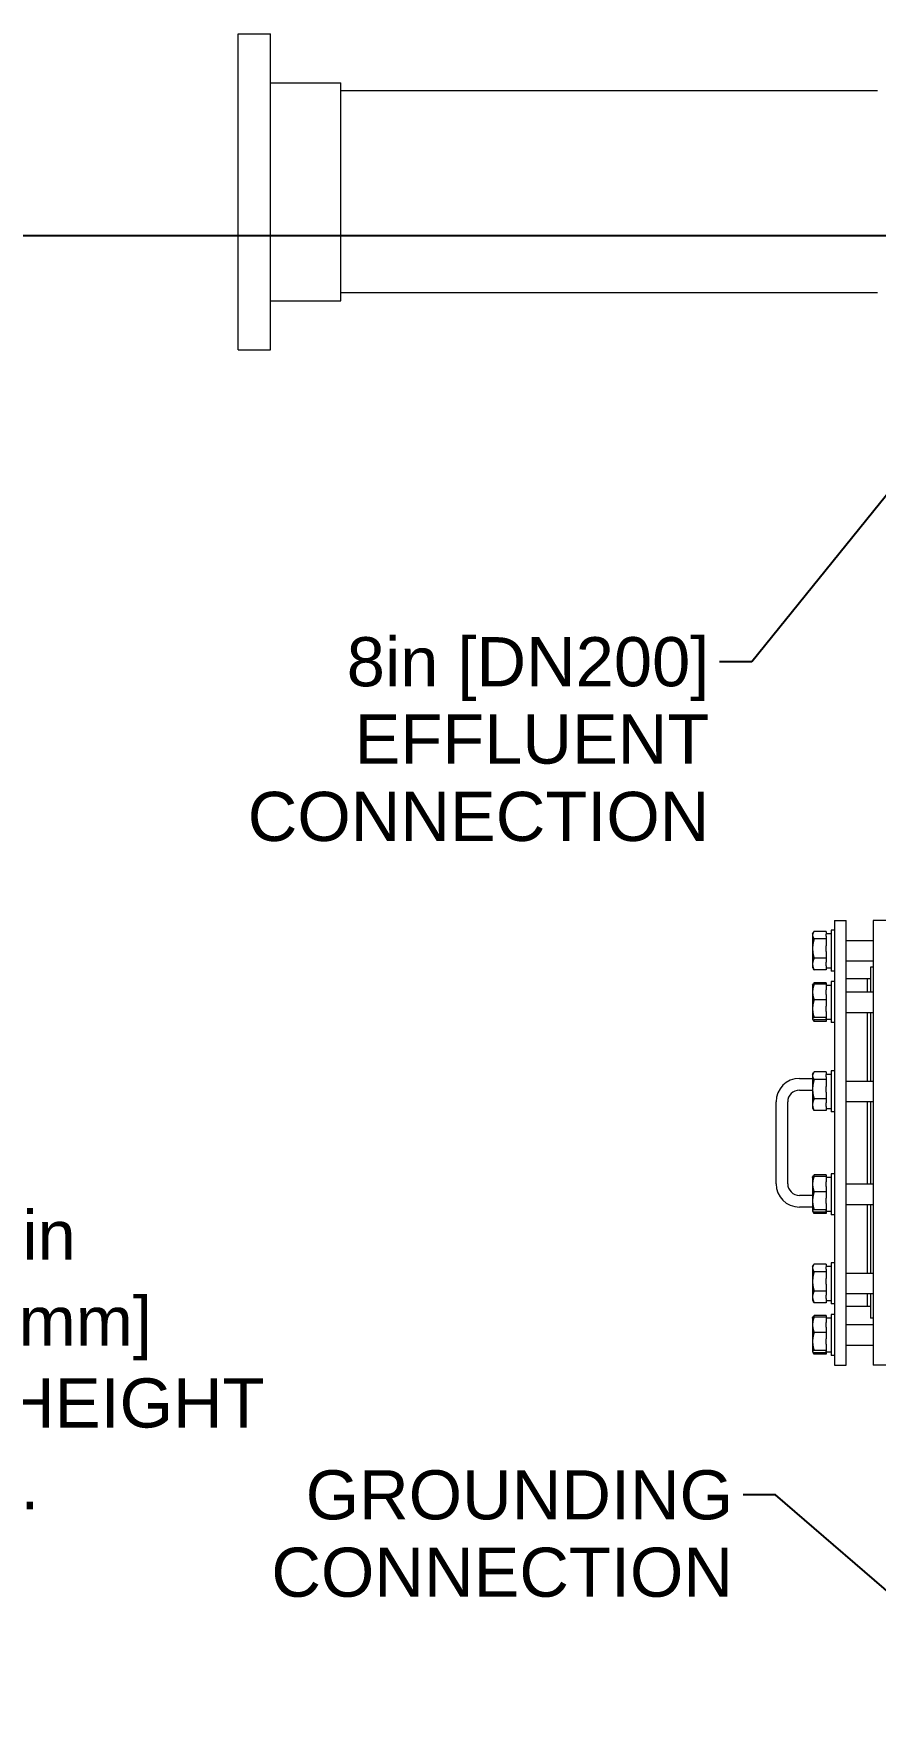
# Model space of a CAD drawing. Header units: inches. Extents: x 17 to 469, y 7 to 301.
# Drawn here: x 305.7 to 341.6, y 81.8 to 154.2 of the extents above; entities that cross this region are included whole.
import ezdxf

# ---------------------------------------------------------------- set-up
doc = ezdxf.new("R2010")
doc.units = ezdxf.units.IN
doc.header["$LTSCALE"] = 14
doc.header["$MEASUREMENT"] = 0
for name, color, linetype, lineweight in [('Dimension (ANSI)', 7, 'Continuous', 25), ('Symbol (ANSI)', 7, 'Continuous', 25), ('Visible (ANSI)', 7, 'Continuous', 50)]:
    doc.layers.add(name, color=color, linetype=linetype, lineweight=lineweight)
doc.styles.add('MEMCOR Medium', font='arial.ttf')
doc.dimstyles.new('Default (ANSI)', dxfattribs={"dimscale": 14, "dimtxt": 0.15, "dimasz": 0.098425, "dimexe": 0.125, "dimexo": 0.0625, "dimgap": 0.031496, "dimtad": 0, "dimtih": 1, "dimtoh": 1, "dimdec": 4, "dimrnd": 1e-08, "dimzin": 3, "dimdsep": 46, "dimlunit": 5, "dimtxsty": 'MEMCOR Medium', "dimcen": 0.09, "dimdle": 0.393701, "dimclrd": 256, "dimclre": 256, "dimclrt": 256, "dimadec": 0, "dimazin": 1, "dimtfac": 0.8, "dimtofl": 0, "dimtmove": 0, "dimatfit": 3, "dimfxl": 1, "dimfrac": 1, "dimtolj": 1, "dimtzin": 4, "dimlwd": -1, "dimlwe": -1, "dimarcsym": 0})
doc.dimstyles.new('Default (ANSI)$7', dxfattribs={"dimscale": 14, "dimtxt": 0.15, "dimasz": 0.098425, "dimexe": 0.125, "dimexo": 0.0625, "dimgap": 0.031496, "dimtad": 0, "dimtih": 1, "dimtoh": 1, "dimdec": 4, "dimrnd": 1e-08, "dimzin": 3, "dimdsep": 46, "dimlunit": 5, "dimtxsty": 'MEMCOR Medium', "dimcen": 0.09, "dimdle": 0.393701, "dimclrd": 256, "dimclre": 256, "dimclrt": 256, "dimadec": 0, "dimazin": 1, "dimtfac": 0.8, "dimtofl": 0, "dimtmove": 0, "dimatfit": 3, "dimfxl": 1, "dimfrac": 1, "dimtolj": 1, "dimtzin": 4, "dimlwd": -1, "dimlwe": -1, "dimarcsym": 0})

# ---------------------------------------------------------------- blocks, each defined once
blk = doc.blocks.new('*D18')
at = {"layer": 'Defpoints', "color": 0, "transparency": 16777216}
for p in [(360.518, 145.532), (302.602, 55.808), (347.011, 55.808)]:
    blk.add_point(p, dxfattribs=at)
at = {"layer": 'Dimension (ANSI)', "transparency": 16777216}
for p, q in [((359.643, 145.532), (300.852, 145.532)), ((302.602, 144.154), (302.602, 107.84)), ((302.602, 57.186), (302.602, 93.5)), ((346.136, 55.808), (300.852, 55.808))]:
    blk.add_line(p, q, dxfattribs=at)
for points in [[(302.372, 144.154), (302.832, 144.154), (302.602, 145.532)], [(302.372, 57.186), (302.832, 57.186), (302.602, 55.808)]]:
    blk.add_solid(points, dxfattribs=at)
at = {"layer": 'Dimension (ANSI)', "transparency": 16777216, "char_height": 2.1, "attachment_point": 5, "style": 'MEMCOR Medium'}
for s, insert in [('\\A1; \\fArial|b0|i0;89{\\H0.8x;\\S3#4;} in', (302.602, 102.827)), ('\\A1;[2279.0 mm]{\\P\\fArial|b0|i0;SHIPPING HEIGHT\\P\\fArial|b0|i0;REF.}', (302.602, 95.657))]:
    blk.add_mtext(s, dxfattribs=dict(at, insert=insert))

msp = doc.modelspace()

# ---------------------------------------------------------------- linework, layer by layer
at = {"layer": 'Visible (ANSI)', "linetype": 'Continuous', "lineweight": 18}
for p, q in [((314.438027, 140.664395), (314.438027, 154.164395)), ((314.438027, 154.164395), (315.813027, 154.164395)), ((315.813027, 140.664395), (315.813027, 154.164395)), ((315.813027, 152.070645), (318.813027, 152.070645)), ((318.813027, 142.758145), (318.813027, 152.070645)), ((341.738277, 151.726895), (318.813027, 151.726895)), ((315.813027, 142.758145), (318.813027, 142.758145)), ((341.738277, 143.101895), (318.813027, 143.101895)), ((314.438027, 140.664395), (315.813027, 140.664395)), ((339.767652, 115.862265), (339.767652, 114.112265)), ((339.908277, 115.862265), (339.767652, 115.862265)), ((339.908277, 116.276895), (339.908277, 97.276895)), ((339.908277, 116.276895), (340.408277, 116.276895)), ((340.408277, 97.276895), (340.408277, 116.276895)), ((341.563277, 116.276895), (341.563277, 97.276895)), ((342.688277, 116.276895), (341.563277, 116.276895)), ((338.970527, 115.706015), (339.006721, 115.768705)), ((338.970527, 115.706015), (338.970527, 115.648354)), ((338.970527, 115.648354), (338.970527, 115.07353)), ((339.548652, 115.811206), (339.034723, 115.811206)), ((339.548652, 115.485501), (339.034723, 115.485501)), ((339.548652, 115.811206), (339.548652, 115.697321)), ((339.548652, 115.716765), (339.767652, 115.716765)), ((339.548652, 115.599387), (339.548652, 115.697321)), ((339.548652, 115.599387), (339.548652, 115.485501)), ((339.548652, 115.485501), (339.548652, 115.197403)), ((339.548652, 114.949658), (339.548652, 115.197403)), ((340.408277, 115.424765), (341.563277, 115.424765)), ((338.970527, 115.07353), (338.970527, 114.412441)), ((338.970527, 114.412441), (338.970527, 114.268515)), ((339.548652, 114.66156), (339.034723, 114.66156)), ((339.548652, 114.949658), (339.548652, 114.66156)), ((339.548652, 114.66156), (339.548652, 114.487347)), ((339.548652, 114.337536), (339.548652, 114.487347)), ((340.408277, 114.549765), (341.563277, 114.549765)), ((338.970527, 114.268515), (339.006721, 114.205824)), ((339.548652, 114.163323), (339.034723, 114.163323)), ((339.548652, 114.337536), (339.548652, 114.163323)), ((339.548652, 114.257765), (339.612401, 114.257765)), ((339.908277, 114.112265), (339.767652, 114.112265)), ((341.308277, 113.776895), (340.408277, 113.776895)), ((341.308277, 113.776895), (341.308277, 113.224803)), ((341.438277, 113.776895), (341.308277, 113.776895)), ((341.308277, 113.776895), (341.308277, 113.224803)), ((341.438277, 114.276895), (341.438277, 113.224803)), ((341.563277, 114.276895), (341.438277, 114.276895)), ((338.970527, 113.506053), (338.973549, 113.511286)), ((338.970527, 113.506053), (338.970527, 113.218788)), ((338.970527, 113.218788), (338.970527, 112.505234)), ((338.973549, 113.511286), (339.006721, 113.568743)), ((339.548652, 113.611244), (339.034723, 113.611244)), ((339.548652, 113.550663), (339.034723, 113.550663)), ((339.548652, 113.611244), (339.548652, 113.550663)), ((339.548652, 113.550663), (339.548652, 113.318577)), ((339.548652, 113.516803), (339.767652, 113.516803)), ((339.548652, 113.118999), (339.548652, 113.318577)), ((339.548652, 113.118999), (339.548652, 112.886914)), ((339.767652, 113.662303), (339.767652, 111.912303)), ((339.908277, 113.662303), (339.767652, 113.662303)), ((340.408277, 113.224803), (341.563277, 113.224803)), ((338.970527, 112.505234), (338.970527, 112.073748)), ((339.548652, 112.886914), (339.034723, 112.886914)), ((339.548652, 112.886914), (339.548652, 112.619999)), ((339.548652, 112.390469), (339.548652, 112.619999)), ((339.548652, 112.390469), (339.548652, 112.123554)), ((340.408277, 112.349803), (341.563277, 112.349803)), ((341.308277, 112.349803), (341.308277, 109.414357)), ((341.308277, 112.349803), (341.308277, 109.414357)), ((341.438277, 112.349803), (341.438277, 109.414357)), ((338.970527, 112.073748), (338.970527, 112.068553)), ((338.970527, 112.068553), (338.973549, 112.063319)), ((338.973549, 112.063319), (339.006721, 112.005863)), ((339.548652, 112.123554), (339.034723, 112.123554)), ((339.548652, 112.023943), (339.034723, 112.023943)), ((339.548652, 111.963361), (339.034723, 111.963361)), ((339.548652, 112.123554), (339.548652, 112.088724)), ((339.548652, 112.057803), (339.548652, 112.088724)), ((339.548652, 112.057803), (339.767652, 112.057803)), ((339.548652, 112.057803), (339.548652, 112.023943)), ((339.548652, 112.023943), (339.548652, 111.963361)), ((339.908277, 111.912303), (339.767652, 111.912303)), ((338.408277, 109.526895), (338.970527, 109.526895)), ((338.970527, 109.695607), (339.006721, 109.758297)), ((338.970527, 109.695607), (338.970527, 109.637946)), ((338.970527, 109.637946), (338.970527, 109.063123)), ((339.548652, 109.800798), (339.034723, 109.800798)), ((339.548652, 109.475094), (339.034723, 109.475094)), ((339.548652, 109.800798), (339.548652, 109.686913)), ((339.548652, 109.706357), (339.767652, 109.706357)), ((339.548652, 109.588979), (339.548652, 109.686913)), ((339.548652, 109.588979), (339.548652, 109.475094)), ((339.548652, 109.475094), (339.548652, 109.186995)), ((339.767652, 109.851857), (339.767652, 108.101857)), ((339.908277, 109.851857), (339.767652, 109.851857)), ((340.408277, 109.414357), (341.563277, 109.414357)), ((338.408277, 109.026895), (338.970527, 109.026895)), ((338.970527, 109.063123), (338.970527, 108.402034)), ((339.548652, 108.651152), (339.034723, 108.651152)), ((339.548652, 108.93925), (339.548652, 109.186995)), ((339.548652, 108.93925), (339.548652, 108.651152)), ((339.548652, 108.651152), (339.548652, 108.476939)), ((337.408277, 105.026895), (337.408277, 108.526895)), ((337.908277, 105.026895), (337.908277, 108.526895)), ((338.970527, 108.402034), (338.970527, 108.258107)), ((338.970527, 108.258107), (339.006721, 108.195417)), ((339.548652, 108.152915), (339.034723, 108.152915)), ((339.548652, 108.327128), (339.548652, 108.476939)), ((339.548652, 108.327128), (339.548652, 108.152915)), ((339.548652, 108.247357), (339.767652, 108.247357)), ((339.908277, 108.101857), (339.767652, 108.101857)), ((340.408277, 108.539357), (341.563277, 108.539357)), ((341.308277, 108.539357), (341.308277, 105.014433)), ((341.308277, 108.539357), (341.308277, 105.014433)), ((341.438277, 108.539357), (341.438277, 105.014433)), ((338.970527, 105.295683), (338.973549, 105.300917)), ((338.970527, 105.295683), (338.970527, 105.008419)), ((338.970527, 105.008419), (338.970527, 104.294864)), ((338.973549, 105.300917), (339.006721, 105.358373)), ((339.548652, 105.400875), (339.034723, 105.400875)), ((339.548652, 105.340293), (339.034723, 105.340293)), ((339.548652, 105.400875), (339.548652, 105.340293)), ((339.548652, 105.340293), (339.548652, 105.108208)), ((339.548652, 105.306433), (339.767652, 105.306433)), ((339.548652, 104.90863), (339.548652, 105.108208)), ((339.767652, 105.451933), (339.767652, 103.701933)), ((339.908277, 105.451933), (339.767652, 105.451933)), ((340.408277, 105.014433), (341.563277, 105.014433)), ((338.970527, 104.526895), (338.408277, 104.526895)), ((338.970527, 104.294864), (338.970527, 103.863379)), ((339.548652, 104.676544), (339.034723, 104.676544)), ((339.548652, 104.90863), (339.548652, 104.676544)), ((339.548652, 104.676544), (339.548652, 104.409629)), ((339.548652, 104.1801), (339.548652, 104.409629)), ((338.970527, 104.026895), (338.408277, 104.026895)), ((338.970527, 103.863379), (338.970527, 103.858183)), ((338.970527, 103.858183), (338.973549, 103.85295)), ((338.973549, 103.85295), (339.006721, 103.795493)), ((339.548652, 103.913184), (339.034723, 103.913184)), ((339.548652, 103.813573), (339.034723, 103.813573)), ((339.548652, 103.752992), (339.034723, 103.752992)), ((339.548652, 104.1801), (339.548652, 103.913184)), ((339.548652, 103.913184), (339.548652, 103.878355)), ((339.548652, 103.847433), (339.548652, 103.878355)), ((339.548652, 103.847433), (339.767652, 103.847433)), ((339.548652, 103.847433), (339.548652, 103.813573)), ((339.548652, 103.813573), (339.548652, 103.752992)), ((339.908277, 103.701933), (339.767652, 103.701933)), ((340.408277, 104.139433), (341.563277, 104.139433)), ((341.308277, 104.139433), (341.308277, 101.203987)), ((341.308277, 104.139433), (341.308277, 101.203987)), ((341.438277, 104.139433), (341.438277, 101.203987)), ((338.970527, 101.485237), (339.006721, 101.547928)), ((338.970527, 101.485237), (338.970527, 101.427577)), ((338.970527, 101.427577), (338.970527, 100.852753)), ((339.548652, 101.590429), (339.034723, 101.590429)), ((339.548652, 101.590429), (339.548652, 101.476543)), ((339.548652, 101.495987), (339.767652, 101.495987)), ((339.548652, 101.37861), (339.548652, 101.476543)), ((339.548652, 101.37861), (339.548652, 101.264724)), ((339.767652, 101.641487), (339.767652, 99.891487)), ((339.908277, 101.641487), (339.767652, 101.641487)), ((338.970527, 100.852753), (338.970527, 100.191664)), ((339.548652, 101.264724), (339.034723, 101.264724)), ((339.548652, 101.264724), (339.548652, 100.976626)), ((339.548652, 100.728881), (339.548652, 100.976626)), ((339.548652, 100.728881), (339.548652, 100.440783)), ((340.408277, 101.203987), (341.563277, 101.203987)), ((338.970527, 100.191664), (338.970527, 100.047737)), ((338.970527, 100.047737), (339.006721, 99.985047)), ((339.548652, 100.440783), (339.034723, 100.440783)), ((339.548652, 99.942546), (339.034723, 99.942546)), ((339.548652, 100.440783), (339.548652, 100.26657)), ((339.548652, 100.116759), (339.548652, 100.26657)), ((339.548652, 100.116759), (339.548652, 99.942546)), ((339.548652, 100.036987), (339.767652, 100.036987)), ((340.408277, 100.328987), (341.563277, 100.328987)), ((341.308277, 100.328987), (341.308277, 99.776895)), ((341.308277, 100.328987), (341.308277, 99.776895)), ((341.438277, 100.328987), (341.438277, 99.276895)), ((338.970527, 99.285276), (338.973549, 99.290509)), ((338.970527, 99.285276), (338.970527, 98.998011)), ((338.973549, 99.290509), (339.006721, 99.347966)), ((339.548652, 99.390467), (339.034723, 99.390467)), ((339.548652, 99.329885), (339.034723, 99.329885)), ((339.548652, 99.390467), (339.548652, 99.329885)), ((339.548652, 99.329885), (339.548652, 99.0978)), ((339.548652, 99.296026), (339.767652, 99.296026)), ((339.908277, 99.891487), (339.767652, 99.891487)), ((339.767652, 99.441526), (339.767652, 97.691526)), ((339.908277, 99.441526), (339.767652, 99.441526)), ((341.308277, 99.776895), (340.408277, 99.776895)), ((341.438277, 99.776895), (341.308277, 99.776895)), ((341.563277, 99.276895), (341.438277, 99.276895)), ((338.970527, 98.998011), (338.970527, 98.284457)), ((339.548652, 98.666137), (339.034723, 98.666137)), ((339.548652, 98.898222), (339.548652, 99.0978)), ((339.548652, 98.898222), (339.548652, 98.666137)), ((339.548652, 98.666137), (339.548652, 98.399221)), ((340.408277, 99.004026), (341.563277, 99.004026)), ((338.970527, 98.284457), (338.970527, 97.852971)), ((338.970527, 97.852971), (338.970527, 97.847776)), ((338.970527, 97.847776), (338.973549, 97.842542)), ((338.973549, 97.842542), (339.006721, 97.785085)), ((339.548652, 97.902777), (339.034723, 97.902777)), ((339.548652, 97.803166), (339.034723, 97.803166)), ((339.548652, 98.169692), (339.548652, 98.399221)), ((339.548652, 98.169692), (339.548652, 97.902777)), ((339.548652, 97.902777), (339.548652, 97.867947)), ((339.548652, 97.837026), (339.548652, 97.867947)), ((339.548652, 97.837026), (339.767652, 97.837026)), ((339.548652, 97.837026), (339.548652, 97.803166)), ((339.548652, 97.803166), (339.548652, 97.742584)), ((340.408277, 98.129026), (341.563277, 98.129026)), ((339.548652, 97.742584), (339.034723, 97.742584)), ((339.908277, 97.691526), (339.767652, 97.691526)), ((339.908277, 97.276895), (340.408277, 97.276895)), ((342.688277, 97.276895), (341.563277, 97.276895))]:
    msp.add_line(p, q, dxfattribs=at)
for centre, radius, start, end in [((338.408277, 108.526895), 1, 90, 180), ((338.408277, 108.526895), 0.5, 90, 180), ((338.408277, 105.026895), 1, 180, 270), ((338.408277, 105.026895), 0.5, 180, 270)]:
    msp.add_arc(centre, radius, start, end, dxfattribs=at)
msp.add_ellipse((339.612401, 114.987265), major_axis=(4.1372, 0), ratio=0.176326981, start_param=4.71238898, end_param=4.749923496, dxfattribs=at)
for points, weights in [([(339.034723, 115.811206), (338.970527, 115.723934), (338.970527, 115.648354)], [1.01001874936, 1.04314139574, 1]), ([(338.970527, 115.648354), (338.970527, 115.572774), (339.034723, 115.485501)], [1, 1.04314139574, 1.01001874936]), ([(339.034723, 115.485501), (338.970527, 115.264727), (338.970527, 115.07353)], [1.01001874936, 1.04314139574, 1]), ([(338.970527, 115.07353), (338.970527, 114.882334), (339.034723, 114.66156)], [1, 1.04314139574, 1.01001874936]), ([(339.034723, 114.66156), (338.970527, 114.528058), (338.970527, 114.412441)], [1.01001874936, 1.04314139574, 1]), ([(338.970527, 114.412441), (338.970527, 114.296825), (339.034723, 114.163323)], [1, 1.04314139574, 1.01001874936]), ([(339.034723, 114.163323), (339.018621, 114.185213), (339.006721, 114.205824)], [1.01001874936, 1.01812761042, 1.02166570028]), ([(339.034723, 113.550663), (338.970527, 113.372812), (338.970527, 113.218788)], [1.01001874936, 1.04314139574, 1]), ([(338.970527, 113.218788), (338.970527, 113.064765), (339.034723, 112.886914)], [1, 1.04314139574, 1.01001874936]), ([(338.973549, 113.511286), (338.984141, 113.529632), (339.034723, 113.550663)], [1.01515888119, 1.0359371329, 1.01001874936]), ([(339.034723, 113.611244), (339.000875, 113.565228), (338.985166, 113.523972)], [1.01001874936, 1.02721658286, 1.02385469408]), ([(339.034723, 112.886914), (338.970527, 112.682372), (338.970527, 112.505234)], [1.01001874936, 1.04314139574, 1]), ([(338.970527, 112.505234), (338.970527, 112.328096), (339.034723, 112.123554)], [1, 1.04314139574, 1.01001874936]), ([(339.034723, 112.123554), (338.970527, 112.096863), (338.970527, 112.073748)], [1.01001874936, 1.04314139574, 1]), ([(338.970527, 112.073748), (338.970527, 112.050633), (339.034723, 112.023943)], [1, 1.04314139574, 1.01001874936]), ([(339.002781, 112.039081), (339.01589, 112.002527), (339.034723, 111.963361)], [1.02274317859, 1.01951585197, 1.01001874936]), ([(339.034723, 111.963361), (339.018621, 111.985251), (339.006721, 112.005863)], [1.01001874936, 1.01812761042, 1.02166570028]), ([(339.034723, 109.800798), (338.970527, 109.713526), (338.970527, 109.637946)], [1.01001874936, 1.04314139574, 1]), ([(338.970527, 109.637946), (338.970527, 109.562366), (339.034723, 109.475094)], [1, 1.04314139574, 1.01001874936]), ([(339.034723, 109.475094), (338.970527, 109.254319), (338.970527, 109.063123)], [1.01001874936, 1.04314139574, 1]), ([(338.970527, 109.063123), (338.970527, 108.871927), (339.034723, 108.651152)], [1, 1.04314139574, 1.01001874936]), ([(339.034723, 108.651152), (338.970527, 108.51765), (338.970527, 108.402034)], [1.01001874936, 1.04314139574, 1]), ([(338.970527, 108.402034), (338.970527, 108.286417), (339.034723, 108.152915)], [1, 1.04314139574, 1.01001874936]), ([(339.034723, 108.152915), (339.018621, 108.174806), (339.006721, 108.195417)], [1.01001874936, 1.01812761042, 1.02166570028]), ([(339.034723, 105.340293), (338.970527, 105.162442), (338.970527, 105.008419)], [1.01001874936, 1.04314139574, 1]), ([(338.970527, 105.008419), (338.970527, 104.854395), (339.034723, 104.676544)], [1, 1.04314139574, 1.01001874936]), ([(338.973549, 105.300917), (338.984141, 105.319262), (339.034723, 105.340293)], [1.01515888119, 1.0359371329, 1.01001874936]), ([(339.034723, 105.400875), (339.000875, 105.354859), (338.985166, 105.313602)], [1.01001874936, 1.02721658286, 1.02385469408]), ([(339.034723, 104.676544), (338.970527, 104.472003), (338.970527, 104.294864)], [1.01001874936, 1.04314139574, 1]), ([(338.970527, 104.294864), (338.970527, 104.117726), (339.034723, 103.913184)], [1, 1.04314139574, 1.01001874936]), ([(339.034723, 103.913184), (338.970527, 103.886494), (338.970527, 103.863379)], [1.01001874936, 1.04314139574, 1]), ([(338.970527, 103.863379), (338.970527, 103.840264), (339.034723, 103.813573)], [1, 1.04314139574, 1.01001874936]), ([(339.002781, 103.828712), (339.01589, 103.792157), (339.034723, 103.752992)], [1.02274317859, 1.01951585197, 1.01001874936]), ([(339.034723, 103.752992), (339.018621, 103.774882), (339.006721, 103.795493)], [1.01001874936, 1.01812761042, 1.02166570028]), ([(339.034723, 101.590429), (338.970527, 101.503157), (338.970527, 101.427577)], [1.01001874936, 1.04314139574, 1]), ([(338.970527, 101.427577), (338.970527, 101.351996), (339.034723, 101.264724)], [1, 1.04314139574, 1.01001874936]), ([(339.034723, 101.264724), (338.970527, 101.04395), (338.970527, 100.852753)], [1.01001874936, 1.04314139574, 1]), ([(338.970527, 100.852753), (338.970527, 100.661557), (339.034723, 100.440783)], [1, 1.04314139574, 1.01001874936]), ([(339.034723, 100.440783), (338.970527, 100.30728), (338.970527, 100.191664)], [1.01001874936, 1.04314139574, 1]), ([(338.970527, 100.191664), (338.970527, 100.076048), (339.034723, 99.942546)], [1, 1.04314139574, 1.01001874936]), ([(339.034723, 99.942546), (339.018621, 99.964436), (339.006721, 99.985047)], [1.01001874936, 1.01812761042, 1.02166570028]), ([(339.034723, 99.329885), (338.970527, 99.152035), (338.970527, 98.998011)], [1.01001874936, 1.04314139574, 1]), ([(338.973549, 99.290509), (338.984141, 99.308855), (339.034723, 99.329885)], [1.01515888119, 1.0359371329, 1.01001874936]), ([(339.034723, 99.390467), (339.000875, 99.344451), (338.985166, 99.303195)], [1.01001874936, 1.02721658286, 1.02385469408]), ([(338.970527, 98.998011), (338.970527, 98.843988), (339.034723, 98.666137)], [1, 1.04314139574, 1.01001874936]), ([(339.034723, 98.666137), (338.970527, 98.461595), (338.970527, 98.284457)], [1.01001874936, 1.04314139574, 1]), ([(338.970527, 98.284457), (338.970527, 98.107319), (339.034723, 97.902777)], [1, 1.04314139574, 1.01001874936]), ([(339.034723, 97.902777), (338.970527, 97.876086), (338.970527, 97.852971)], [1.01001874936, 1.04314139574, 1]), ([(338.970527, 97.852971), (338.970527, 97.829856), (339.034723, 97.803166)], [1, 1.04314139574, 1.01001874936]), ([(339.002781, 97.818304), (339.01589, 97.781749), (339.034723, 97.742584)], [1.02274317859, 1.01951585197, 1.01001874936]), ([(339.034723, 97.742584), (339.018621, 97.764474), (339.006721, 97.785085)], [1.01001874936, 1.01812761042, 1.02166570028])]:
    msp.add_rational_spline(points, weights, degree=2, dxfattribs=at)

# ---------------------------------------------------------------- texts
at = {"layer": 'Symbol (ANSI)', "char_height": 2.10000007, "width": 19.72591614, "attachment_point": 3, "line_spacing_factor": 0.944221, "style": 'MEMCOR Medium'}
for s, insert in [('\\fArial|b0|i0;8in [DN200] \\P\\fArial|b0|i0;EFFLUENT\\P\\fArial|b0|i0;CONNECTION', (334.560653, 128.384345)), ('\\fArial|b0|i0;GROUNDING\\P\\fArial|b0|i0;CONNECTION', (335.569757, 92.780196))]:
    msp.add_mtext(s, dxfattribs=dict(at, insert=insert))

# ---------------------------------------------------------------- dimensions: what is measured, and where the dimension line sits
at = {"layer": 'Dimension (ANSI)'}
dim = msp.add_linear_dim(base=(302.601876, 55.807895), p1=(360.518277, 145.531895), p2=(347.011325, 55.807895), angle=90, text=' \\fArial|b0|i0;<> in\\X[2279.0 mm]{\\P\\fArial|b0|i0;SHIPPING HEIGHT\\P\\fArial|b0|i0;REF.}', dimstyle='Default (ANSI)', override={"dimgap": 0.031496, "dimdec": 4, "dimpost": '', "dimtol": 0, "dimlim": 0, "dimtp": 0, "dimtm": 0, "dimtdec": 2, "dimatfit": 1}, dxfattribs=at)
dim.commit()
dim.dimension.update_dxf_attribs({"geometry": '*D18', "text_midpoint": (302.601876, 100.669895), "dimtype": 160})

# ---------------------------------------------------------------- leaders
at = {"layer": 'Symbol (ANSI)', "annotation_type": 0, "has_hookline": 1, "hookline_direction": 1, "text_width": 19.334039}
for points in [[(345.104327, 138.151895), (336.379551, 127.334345), (335.001598, 127.334345)], [(354.408618, 77.051383), (337.388655, 91.730196), (336.010702, 91.730196)]]:
    msp.add_leader(points, dimstyle='Default (ANSI)$7', override={"dimtad": 0}, dxfattribs=at)

doc.saveas('drawing.dxf')
